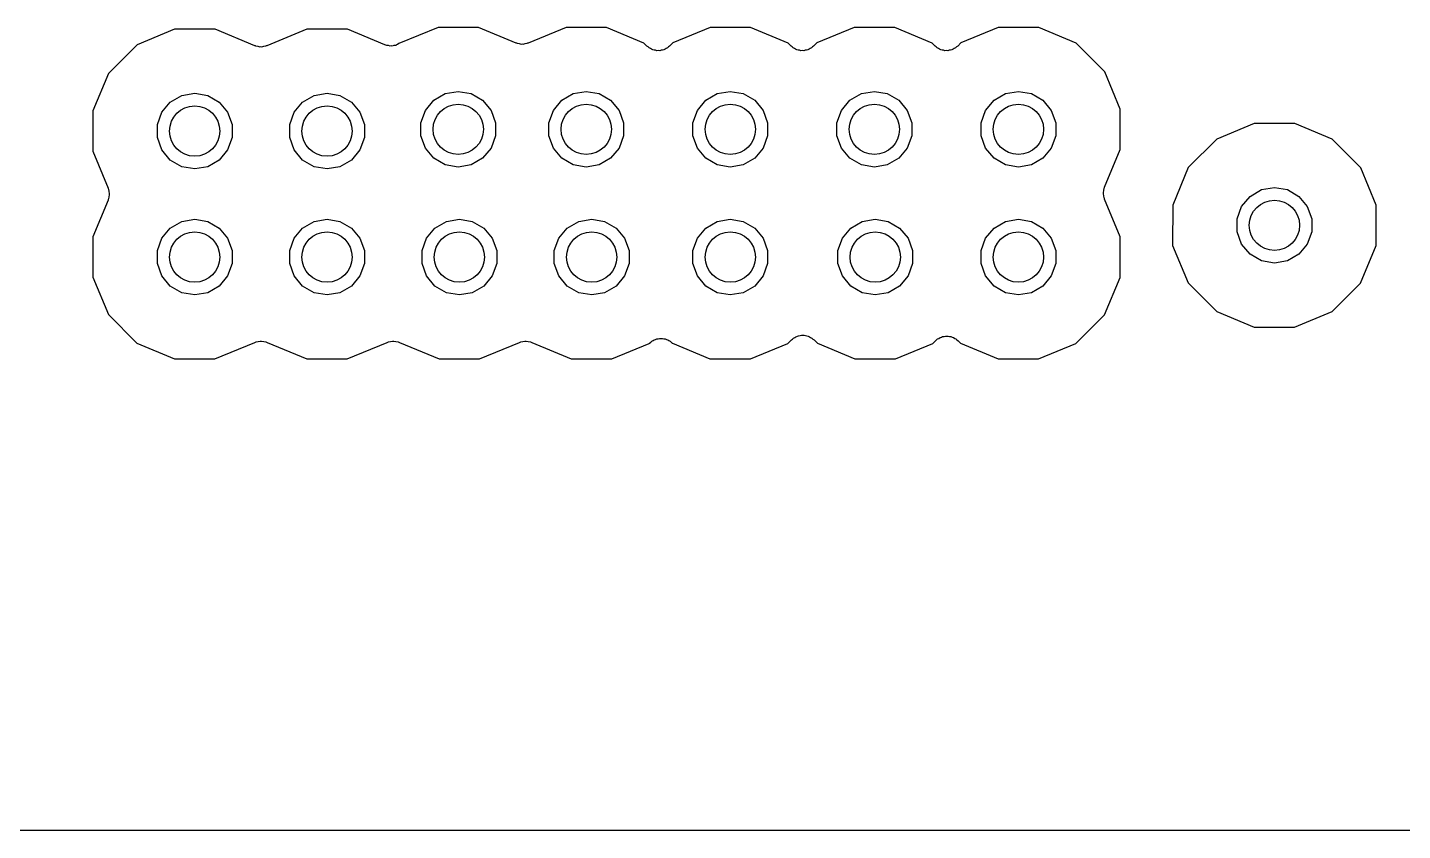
# Model space of a CAD drawing. Extents: x 10 to 287, y -200 to -10.
# Drawn here: x 89.67 to 100.58, y -141.2 to -134.83 of the extents above; entities that cross this region are included whole.
import ezdxf

# ---------------------------------------------------------------- set-up
doc = ezdxf.new("R2010")
doc.units = 0
doc.header["$MEASUREMENT"] = 0
doc.layers.add('BLACK', color=7, linetype='CONTINUOUS')

msp = doc.modelspace()

# ---------------------------------------------------------------- linework, layer by layer
at = {"layer": 'Black'}
for p, q in [((90.84, -134.842), (90.5431, -134.965)), ((91.1614, -134.842), (90.84, -134.842)), ((91.4759, -134.973), (91.1614, -134.842)), ((91.89, -134.842), (91.5731, -134.973)), ((92.2114, -134.842), (91.89, -134.842)), ((92.5082, -134.966), (92.2114, -134.842)), ((92.931, -134.828), (92.6209, -134.956)), ((93.2524, -134.828), (92.931, -134.828)), ((93.5499, -134.952), (93.2524, -134.828)), ((93.947, -134.828), (93.6471, -134.952)), ((94.2684, -134.828), (93.947, -134.828)), ((94.5651, -134.952), (94.2684, -134.828)), ((95.09, -134.828), (94.7931, -134.951)), ((95.4114, -134.828), (95.09, -134.828)), ((95.7081, -134.952), (95.4114, -134.828)), ((96.233, -134.828), (95.9361, -134.951)), ((96.5544, -134.828), (96.233, -134.828)), ((96.8511, -134.952), (96.5544, -134.828)), ((97.376, -134.828), (97.0791, -134.951)), ((97.6974, -134.828), (97.376, -134.828)), ((97.9941, -134.952), (97.6974, -134.828)), ((90.5431, -134.965), (90.3156, -135.192)), ((92.5164, -134.968), (92.5082, -134.966)), ((92.6024, -134.966), (92.595, -134.97)), ((92.6105, -134.964), (92.6024, -134.966)), ((92.6209, -134.956), (92.6105, -134.964)), ((93.5554, -134.953), (93.5499, -134.952)), ((93.5603, -134.956), (93.5554, -134.953)), ((93.5768, -134.958), (93.5603, -134.956)), ((93.593, -134.962), (93.5768, -134.958)), ((93.5985, -134.961), (93.593, -134.962)), ((93.6041, -134.962), (93.5985, -134.961)), ((93.6203, -134.958), (93.6041, -134.962)), ((93.6367, -134.956), (93.6203, -134.958)), ((93.6417, -134.953), (93.6367, -134.956)), ((93.6471, -134.952), (93.6417, -134.953)), ((94.5888, -134.975), (94.5651, -134.952)), ((94.7931, -134.951), (94.7684, -134.975)), ((95.7318, -134.975), (95.7081, -134.952)), ((95.9361, -134.951), (95.9114, -134.975)), ((96.8748, -134.975), (96.8511, -134.952)), ((97.0791, -134.951), (97.0544, -134.975)), ((98.191, -135.149), (97.9941, -134.952)), ((91.4813, -134.974), (91.4759, -134.973)), ((91.4863, -134.977), (91.4813, -134.974)), ((91.5027, -134.979), (91.4863, -134.977)), ((91.5189, -134.983), (91.5027, -134.979)), ((91.5245, -134.982), (91.5189, -134.983)), ((91.53, -134.983), (91.5245, -134.982)), ((91.5462, -134.979), (91.53, -134.983)), ((91.5627, -134.977), (91.5462, -134.979)), ((91.5676, -134.974), (91.5627, -134.977)), ((91.5731, -134.973), (91.5676, -134.974)), ((92.5239, -134.971), (92.5164, -134.968)), ((92.5378, -134.972), (92.5239, -134.971)), ((92.5513, -134.975), (92.5378, -134.972)), ((92.5596, -134.974), (92.5513, -134.975)), ((92.5679, -134.975), (92.5596, -134.974)), ((92.5813, -134.971), (92.5679, -134.975)), ((92.595, -134.97), (92.5813, -134.971)), ((94.5979, -134.982), (94.5888, -134.975)), ((94.6057, -134.99), (94.5979, -134.982)), ((94.6158, -134.994), (94.6057, -134.99)), ((94.6249, -135.001), (94.6158, -134.994)), ((94.6356, -135.004), (94.6249, -135.001)), ((94.6457, -135.008), (94.6356, -135.004)), ((94.6567, -135.009), (94.6457, -135.008)), ((94.6675, -135.012), (94.6567, -135.009)), ((94.6785, -135.011), (94.6675, -135.012)), ((94.6896, -135.012), (94.6785, -135.011)), ((94.7003, -135.009), (94.6896, -135.012)), ((94.7114, -135.008), (94.7003, -135.009)), ((94.7215, -135.004), (94.7114, -135.008)), ((94.7322, -135.001), (94.7215, -135.004)), ((94.7413, -134.994), (94.7322, -135.001)), ((94.7514, -134.99), (94.7413, -134.994)), ((94.7593, -134.982), (94.7514, -134.99)), ((94.7684, -134.975), (94.7593, -134.982)), ((95.7409, -134.982), (95.7318, -134.975)), ((95.7487, -134.99), (95.7409, -134.982)), ((95.7588, -134.994), (95.7487, -134.99)), ((95.7679, -135.001), (95.7588, -134.994)), ((95.7786, -135.004), (95.7679, -135.001)), ((95.7887, -135.008), (95.7786, -135.004)), ((95.7997, -135.009), (95.7887, -135.008)), ((95.8105, -135.012), (95.7997, -135.009)), ((95.8215, -135.011), (95.8105, -135.012)), ((95.8326, -135.012), (95.8215, -135.011)), ((95.8433, -135.009), (95.8326, -135.012)), ((95.8544, -135.008), (95.8433, -135.009)), ((95.8645, -135.004), (95.8544, -135.008)), ((95.8752, -135.001), (95.8645, -135.004)), ((95.8843, -134.994), (95.8752, -135.001)), ((95.8944, -134.99), (95.8843, -134.994)), ((95.9023, -134.982), (95.8944, -134.99)), ((95.9114, -134.975), (95.9023, -134.982)), ((96.8839, -134.982), (96.8748, -134.975)), ((96.8917, -134.99), (96.8839, -134.982)), ((96.9018, -134.994), (96.8917, -134.99)), ((96.9109, -135.001), (96.9018, -134.994)), ((96.9216, -135.004), (96.9109, -135.001)), ((96.9317, -135.008), (96.9216, -135.004)), ((96.9427, -135.009), (96.9317, -135.008)), ((96.9535, -135.012), (96.9427, -135.009)), ((96.9645, -135.011), (96.9535, -135.012)), ((96.9756, -135.012), (96.9645, -135.011)), ((96.9863, -135.009), (96.9756, -135.012)), ((96.9974, -135.008), (96.9863, -135.009)), ((97.0075, -135.004), (96.9974, -135.008)), ((97.0182, -135.001), (97.0075, -135.004)), ((97.0273, -134.994), (97.0182, -135.001)), ((97.0374, -134.99), (97.0273, -134.994)), ((97.0453, -134.982), (97.0374, -134.99)), ((97.0544, -134.975), (97.0453, -134.982)), ((98.2211, -135.179), (98.191, -135.149)), ((98.3439, -135.476), (98.2211, -135.179)), ((90.3156, -135.192), (90.1924, -135.489)), ((90.8066, -135.42), (90.8971, -135.367)), ((90.8971, -135.367), (91, -135.349)), ((91, -135.349), (91.1029, -135.367)), ((91.1029, -135.367), (91.1934, -135.42)), ((91.8566, -135.42), (91.9471, -135.367)), ((91.9471, -135.367), (92.05, -135.349)), ((92.05, -135.349), (92.1529, -135.367)), ((92.1529, -135.367), (92.2434, -135.42)), ((92.8976, -135.406), (92.9881, -135.353)), ((92.9881, -135.353), (93.091, -135.335)), ((93.091, -135.335), (93.1939, -135.353)), ((93.1939, -135.353), (93.2844, -135.406)), ((93.9136, -135.406), (94.0041, -135.353)), ((94.0041, -135.353), (94.107, -135.335)), ((94.107, -135.335), (94.2099, -135.353)), ((94.2099, -135.353), (94.3004, -135.406)), ((95.0566, -135.406), (95.1471, -135.353)), ((95.1471, -135.353), (95.25, -135.335)), ((95.25, -135.335), (95.3529, -135.353)), ((95.3529, -135.353), (95.4434, -135.406)), ((96.1996, -135.406), (96.2901, -135.353)), ((96.2901, -135.353), (96.393, -135.335)), ((96.393, -135.335), (96.4959, -135.353)), ((96.4959, -135.353), (96.5864, -135.406)), ((97.3426, -135.406), (97.4331, -135.353)), ((97.4331, -135.353), (97.536, -135.335)), ((97.536, -135.335), (97.6389, -135.353)), ((97.6389, -135.353), (97.7294, -135.406)), ((90.1924, -135.489), (90.1921, -135.81)), ((90.7037, -135.598), (90.7394, -135.5)), ((90.7394, -135.5), (90.8066, -135.42)), ((91.1934, -135.42), (91.2606, -135.5)), ((91.2606, -135.5), (91.2963, -135.598)), ((91.7537, -135.598), (91.7894, -135.5)), ((91.7894, -135.5), (91.8566, -135.42)), ((92.2434, -135.42), (92.3106, -135.5)), ((92.3106, -135.5), (92.3463, -135.598)), ((92.7947, -135.584), (92.8304, -135.486)), ((92.8304, -135.486), (92.8976, -135.406)), ((93.2844, -135.406), (93.3516, -135.486)), ((93.3516, -135.486), (93.3873, -135.584)), ((93.8107, -135.584), (93.8464, -135.486)), ((93.8464, -135.486), (93.9136, -135.406)), ((94.3004, -135.406), (94.3676, -135.486)), ((94.3676, -135.486), (94.4033, -135.584)), ((94.9537, -135.584), (94.9894, -135.486)), ((94.9894, -135.486), (95.0566, -135.406)), ((95.4434, -135.406), (95.5106, -135.486)), ((95.5106, -135.486), (95.5463, -135.584)), ((96.0967, -135.584), (96.1324, -135.486)), ((96.1324, -135.486), (96.1996, -135.406)), ((96.5864, -135.406), (96.6536, -135.486)), ((96.6536, -135.486), (96.6893, -135.584)), ((97.2397, -135.584), (97.2754, -135.486)), ((97.2754, -135.486), (97.3426, -135.406)), ((97.7294, -135.406), (97.7966, -135.486)), ((97.7966, -135.486), (97.8323, -135.584)), ((98.3436, -135.797), (98.3439, -135.476)), ((90.7037, -135.702), (90.7037, -135.598)), ((91.2963, -135.598), (91.2963, -135.702)), ((91.7537, -135.702), (91.7537, -135.598)), ((92.3463, -135.598), (92.3463, -135.702)), ((92.7947, -135.688), (92.7947, -135.584)), ((93.3873, -135.584), (93.3873, -135.688)), ((93.8107, -135.688), (93.8107, -135.584)), ((94.4033, -135.584), (94.4033, -135.688)), ((94.9537, -135.688), (94.9537, -135.584)), ((95.5463, -135.584), (95.5463, -135.688)), ((96.0967, -135.688), (96.0967, -135.584)), ((96.6893, -135.584), (96.6893, -135.688)), ((97.2397, -135.688), (97.2397, -135.584)), ((97.8323, -135.584), (97.8323, -135.688)), ((99.408, -135.59), (99.1111, -135.713)), ((99.7294, -135.59), (99.408, -135.59)), ((100.026, -135.714), (99.7294, -135.59)), ((90.7394, -135.8), (90.7037, -135.702)), ((91.2963, -135.702), (91.2606, -135.8)), ((91.7894, -135.8), (91.7537, -135.702)), ((92.3463, -135.702), (92.3106, -135.8)), ((92.8304, -135.786), (92.7947, -135.688)), ((93.3873, -135.688), (93.3516, -135.786)), ((93.8464, -135.786), (93.8107, -135.688)), ((94.4033, -135.688), (94.3676, -135.786)), ((94.9894, -135.786), (94.9537, -135.688)), ((95.5463, -135.688), (95.5106, -135.786)), ((96.1324, -135.786), (96.0967, -135.688)), ((96.6893, -135.688), (96.6536, -135.786)), ((97.2754, -135.786), (97.2397, -135.688)), ((97.8323, -135.688), (97.7966, -135.786)), ((99.1111, -135.713), (98.8836, -135.94)), ((100.253, -135.941), (100.026, -135.714)), ((90.1921, -135.81), (90.3127, -136.102)), ((90.8066, -135.88), (90.7394, -135.8)), ((91.2606, -135.8), (91.1934, -135.88)), ((91.8566, -135.88), (91.7894, -135.8)), ((92.3106, -135.8), (92.2434, -135.88)), ((92.8976, -135.866), (92.8304, -135.786)), ((93.3516, -135.786), (93.2844, -135.866)), ((93.9136, -135.866), (93.8464, -135.786)), ((94.3676, -135.786), (94.3004, -135.866)), ((95.0566, -135.866), (94.9894, -135.786)), ((95.5106, -135.786), (95.4434, -135.866)), ((96.1996, -135.866), (96.1324, -135.786)), ((96.6536, -135.786), (96.5864, -135.866)), ((97.3426, -135.866), (97.2754, -135.786)), ((97.7966, -135.786), (97.7294, -135.866)), ((98.2204, -136.094), (98.3436, -135.797)), ((90.8971, -135.933), (90.8066, -135.88)), ((91, -135.951), (90.8971, -135.933)), ((91.1029, -135.933), (91, -135.951)), ((91.1934, -135.88), (91.1029, -135.933)), ((91.9471, -135.933), (91.8566, -135.88)), ((92.05, -135.951), (91.9471, -135.933)), ((92.1529, -135.933), (92.05, -135.951)), ((92.2434, -135.88), (92.1529, -135.933)), ((92.9881, -135.919), (92.8976, -135.866)), ((93.091, -135.937), (92.9881, -135.919)), ((93.1939, -135.919), (93.091, -135.937)), ((93.2844, -135.866), (93.1939, -135.919)), ((94.0041, -135.919), (93.9136, -135.866)), ((94.107, -135.937), (94.0041, -135.919)), ((94.2099, -135.919), (94.107, -135.937)), ((94.3004, -135.866), (94.2099, -135.919)), ((95.1471, -135.919), (95.0566, -135.866)), ((95.25, -135.937), (95.1471, -135.919)), ((95.3529, -135.919), (95.25, -135.937)), ((95.4434, -135.866), (95.3529, -135.919)), ((96.2901, -135.919), (96.1996, -135.866)), ((96.393, -135.937), (96.2901, -135.919)), ((96.4959, -135.919), (96.393, -135.937)), ((96.5864, -135.866), (96.4959, -135.919)), ((97.4331, -135.919), (97.3426, -135.866)), ((97.536, -135.937), (97.4331, -135.919)), ((97.6389, -135.919), (97.536, -135.937)), ((97.7294, -135.866), (97.6389, -135.919)), ((98.8836, -135.94), (98.7604, -136.237)), ((100.376, -136.238), (100.253, -135.941)), ((90.3127, -136.102), (90.314, -136.107)), ((90.314, -136.107), (90.3165, -136.112)), ((90.3165, -136.112), (90.3187, -136.129)), ((90.3222, -136.156), (90.3186, -136.172)), ((90.3187, -136.129), (90.3223, -136.145)), ((90.3223, -136.145), (90.3215, -136.15)), ((90.3215, -136.15), (90.3222, -136.156)), ((98.2108, -136.148), (98.2116, -136.143)), ((98.2144, -136.164), (98.2108, -136.148)), ((98.2109, -136.137), (98.2145, -136.121)), ((98.2116, -136.143), (98.2109, -136.137)), ((98.2166, -136.181), (98.2144, -136.164)), ((98.2145, -136.121), (98.2166, -136.104)), ((98.2166, -136.104), (98.2192, -136.099)), ((98.2192, -136.099), (98.2204, -136.094)), ((99.3746, -136.168), (99.4651, -136.115)), ((99.4651, -136.115), (99.568, -136.097)), ((99.568, -136.097), (99.6709, -136.115)), ((99.6709, -136.115), (99.7614, -136.168)), ((90.3127, -136.199), (90.1924, -136.489)), ((90.3139, -136.194), (90.3127, -136.199)), ((90.3165, -136.189), (90.3139, -136.194)), ((90.3186, -136.172), (90.3165, -136.189)), ((98.2191, -136.186), (98.2166, -136.181)), ((98.2204, -136.191), (98.2191, -136.186)), ((98.3439, -136.49), (98.2204, -136.191)), ((98.7604, -136.237), (98.7601, -136.558)), ((99.2717, -136.346), (99.3074, -136.248)), ((99.3074, -136.248), (99.3746, -136.168)), ((99.7614, -136.168), (99.8286, -136.248)), ((99.8286, -136.248), (99.8643, -136.346)), ((100.376, -136.329), (100.376, -136.238)), ((90.8066, -136.42), (90.8971, -136.367)), ((90.8971, -136.367), (91, -136.349)), ((91, -136.349), (91.1029, -136.367)), ((91.1029, -136.367), (91.1934, -136.42)), ((91.8566, -136.42), (91.9471, -136.367)), ((91.9471, -136.367), (92.05, -136.349)), ((92.05, -136.349), (92.1529, -136.367)), ((92.1529, -136.367), (92.2434, -136.42)), ((92.9066, -136.42), (92.9971, -136.367)), ((92.9971, -136.367), (93.1, -136.349)), ((93.1, -136.349), (93.2029, -136.367)), ((93.2029, -136.367), (93.2934, -136.42)), ((93.9566, -136.42), (94.0471, -136.367)), ((94.0471, -136.367), (94.15, -136.349)), ((94.15, -136.349), (94.2529, -136.367)), ((94.2529, -136.367), (94.3434, -136.42)), ((95.0566, -136.42), (95.1471, -136.367)), ((95.1471, -136.367), (95.25, -136.349)), ((95.25, -136.349), (95.3529, -136.367)), ((95.3529, -136.367), (95.4434, -136.42)), ((96.2066, -136.42), (96.2971, -136.367)), ((96.2971, -136.367), (96.4, -136.349)), ((96.4, -136.349), (96.5029, -136.367)), ((96.5029, -136.367), (96.5934, -136.42)), ((97.3426, -136.42), (97.4331, -136.367)), ((97.4331, -136.367), (97.536, -136.349)), ((97.536, -136.349), (97.6389, -136.367)), ((97.6389, -136.367), (97.7294, -136.42)), ((99.2717, -136.45), (99.2717, -136.346)), ((99.8643, -136.346), (99.8643, -136.45)), ((100.376, -136.559), (100.376, -136.329)), ((90.1924, -136.489), (90.1921, -136.81)), ((90.7394, -136.5), (90.8066, -136.42)), ((91.1934, -136.42), (91.2606, -136.5)), ((91.7894, -136.5), (91.8566, -136.42)), ((92.2434, -136.42), (92.3106, -136.5)), ((92.8394, -136.5), (92.9066, -136.42)), ((93.2934, -136.42), (93.3606, -136.5)), ((93.8894, -136.5), (93.9566, -136.42)), ((94.3434, -136.42), (94.4106, -136.5)), ((94.9894, -136.5), (95.0566, -136.42)), ((95.4434, -136.42), (95.5106, -136.5)), ((96.1394, -136.5), (96.2066, -136.42)), ((96.5934, -136.42), (96.6606, -136.5)), ((97.2754, -136.5), (97.3426, -136.42)), ((97.7294, -136.42), (97.7966, -136.5)), ((98.3438, -136.583), (98.3439, -136.49)), ((99.3074, -136.548), (99.2717, -136.45)), ((99.8643, -136.45), (99.8286, -136.548)), ((90.7037, -136.598), (90.7394, -136.5)), ((90.7037, -136.702), (90.7037, -136.598)), ((91.2606, -136.5), (91.2963, -136.598)), ((91.2963, -136.598), (91.2963, -136.702)), ((91.7537, -136.598), (91.7894, -136.5)), ((91.7537, -136.702), (91.7537, -136.598)), ((92.3106, -136.5), (92.3463, -136.598)), ((92.3463, -136.598), (92.3463, -136.702)), ((92.8037, -136.598), (92.8394, -136.5)), ((92.8037, -136.702), (92.8037, -136.598)), ((93.3606, -136.5), (93.3963, -136.598)), ((93.3963, -136.598), (93.3963, -136.702)), ((93.8537, -136.598), (93.8894, -136.5)), ((93.8537, -136.702), (93.8537, -136.598)), ((94.4106, -136.5), (94.4463, -136.598)), ((94.4463, -136.598), (94.4463, -136.702)), ((94.9537, -136.598), (94.9894, -136.5)), ((94.9537, -136.702), (94.9537, -136.598)), ((95.5106, -136.5), (95.5463, -136.598)), ((95.5463, -136.598), (95.5463, -136.702)), ((96.1037, -136.598), (96.1394, -136.5)), ((96.1037, -136.702), (96.1037, -136.598)), ((96.6606, -136.5), (96.6963, -136.598)), ((96.6963, -136.598), (96.6963, -136.702)), ((97.2397, -136.598), (97.2754, -136.5)), ((97.2397, -136.702), (97.2397, -136.598)), ((97.7966, -136.5), (97.8323, -136.598)), ((97.8323, -136.598), (97.8323, -136.702)), ((98.3436, -136.811), (98.3438, -136.583)), ((98.3438, -136.583), (98.3438, -136.583)), ((98.7601, -136.558), (98.8828, -136.855)), ((99.3746, -136.628), (99.3074, -136.548)), ((99.8286, -136.548), (99.7614, -136.628)), ((100.252, -136.856), (100.376, -136.559)), ((90.7394, -136.8), (90.7037, -136.702)), ((91.2963, -136.702), (91.2606, -136.8)), ((91.7894, -136.8), (91.7537, -136.702)), ((92.3463, -136.702), (92.3106, -136.8)), ((92.8394, -136.8), (92.8037, -136.702)), ((93.3963, -136.702), (93.3606, -136.8)), ((93.8894, -136.8), (93.8537, -136.702)), ((94.4463, -136.702), (94.4106, -136.8)), ((94.9894, -136.8), (94.9537, -136.702)), ((95.5463, -136.702), (95.5106, -136.8)), ((96.1394, -136.8), (96.1037, -136.702)), ((96.6963, -136.702), (96.6606, -136.8)), ((97.2754, -136.8), (97.2397, -136.702)), ((97.8323, -136.702), (97.7966, -136.8)), ((99.4651, -136.681), (99.3746, -136.628)), ((99.568, -136.699), (99.4651, -136.681)), ((99.6709, -136.681), (99.568, -136.699)), ((99.7614, -136.628), (99.6709, -136.681)), ((90.1921, -136.81), (90.3148, -137.107)), ((90.8066, -136.88), (90.7394, -136.8)), ((91.2606, -136.8), (91.1934, -136.88)), ((91.8566, -136.88), (91.7894, -136.8)), ((92.3106, -136.8), (92.2434, -136.88)), ((92.9066, -136.88), (92.8394, -136.8)), ((93.3606, -136.8), (93.2934, -136.88)), ((93.9566, -136.88), (93.8894, -136.8)), ((94.4106, -136.8), (94.3434, -136.88)), ((95.0566, -136.88), (94.9894, -136.8)), ((95.5106, -136.8), (95.4434, -136.88)), ((96.2066, -136.88), (96.1394, -136.8)), ((96.6606, -136.8), (96.5934, -136.88)), ((97.3426, -136.88), (97.2754, -136.8)), ((97.7966, -136.8), (97.7294, -136.88)), ((98.2204, -137.108), (98.3436, -136.811)), ((90.8971, -136.933), (90.8066, -136.88)), ((91.1934, -136.88), (91.1029, -136.933)), ((91.9471, -136.933), (91.8566, -136.88)), ((92.2434, -136.88), (92.1529, -136.933)), ((92.9971, -136.933), (92.9066, -136.88)), ((93.2934, -136.88), (93.2029, -136.933)), ((94.0471, -136.933), (93.9566, -136.88)), ((94.3434, -136.88), (94.2529, -136.933)), ((95.1471, -136.933), (95.0566, -136.88)), ((95.4434, -136.88), (95.3529, -136.933)), ((96.2971, -136.933), (96.2066, -136.88)), ((96.5934, -136.88), (96.5029, -136.933)), ((97.4331, -136.933), (97.3426, -136.88)), ((97.7294, -136.88), (97.6389, -136.933)), ((98.8828, -136.855), (99.1099, -137.082)), ((100.025, -137.083), (100.252, -136.856)), ((91, -136.951), (90.8971, -136.933)), ((91.1029, -136.933), (91, -136.951)), ((92.05, -136.951), (91.9471, -136.933)), ((92.1529, -136.933), (92.05, -136.951)), ((93.1, -136.951), (92.9971, -136.933)), ((93.2029, -136.933), (93.1, -136.951)), ((94.15, -136.951), (94.0471, -136.933)), ((94.2529, -136.933), (94.15, -136.951)), ((95.25, -136.951), (95.1471, -136.933)), ((95.3529, -136.933), (95.25, -136.951)), ((96.4, -136.951), (96.2971, -136.933)), ((96.5029, -136.933), (96.4, -136.951)), ((97.536, -136.951), (97.4331, -136.933)), ((97.6389, -136.933), (97.536, -136.951)), ((90.3148, -137.107), (90.5419, -137.334)), ((97.9929, -137.335), (98.2204, -137.108)), ((99.1099, -137.082), (99.4066, -137.206)), ((99.728, -137.206), (100.025, -137.083)), ((99.4066, -137.206), (99.728, -137.206)), ((90.5419, -137.334), (90.8386, -137.458)), ((91.16, -137.458), (91.4769, -137.327)), ((91.4769, -137.327), (91.4824, -137.326)), ((91.4824, -137.326), (91.4873, -137.323)), ((91.4873, -137.323), (91.5038, -137.321)), ((91.5038, -137.321), (91.52, -137.317)), ((91.52, -137.317), (91.5255, -137.318)), ((91.5255, -137.318), (91.5311, -137.317)), ((91.5311, -137.317), (91.5473, -137.321)), ((91.5473, -137.321), (91.5637, -137.323)), ((91.5637, -137.323), (91.5687, -137.326)), ((91.5687, -137.326), (91.5741, -137.327)), ((91.5741, -137.327), (91.8886, -137.458)), ((92.21, -137.458), (92.5269, -137.327)), ((92.5269, -137.327), (92.5324, -137.326)), ((92.5324, -137.326), (92.5373, -137.323)), ((92.5373, -137.323), (92.5538, -137.321)), ((92.5538, -137.321), (92.57, -137.317)), ((92.57, -137.317), (92.5755, -137.318)), ((92.5755, -137.318), (92.5811, -137.317)), ((92.5811, -137.317), (92.5973, -137.321)), ((92.5973, -137.321), (92.6137, -137.323)), ((92.6137, -137.323), (92.6187, -137.326)), ((92.6187, -137.326), (92.6241, -137.327)), ((92.6241, -137.327), (92.9386, -137.458)), ((93.26, -137.458), (93.5769, -137.327)), ((93.5769, -137.327), (93.5824, -137.326)), ((93.5824, -137.326), (93.5873, -137.323)), ((93.5873, -137.323), (93.6038, -137.321)), ((93.6038, -137.321), (93.62, -137.317)), ((93.62, -137.317), (93.6255, -137.318)), ((93.6255, -137.318), (93.6311, -137.317)), ((93.6311, -137.317), (93.6473, -137.321)), ((93.6473, -137.321), (93.6637, -137.323)), ((93.6637, -137.323), (93.6687, -137.326)), ((93.6687, -137.326), (93.6741, -137.327)), ((93.6741, -137.327), (93.9886, -137.458)), ((94.31, -137.458), (94.6069, -137.335)), ((94.6069, -137.335), (94.6101, -137.332)), ((94.6101, -137.332), (94.6192, -137.326)), ((94.6192, -137.326), (94.6271, -137.318)), ((94.6271, -137.318), (94.6371, -137.313)), ((94.6371, -137.313), (94.6462, -137.307)), ((94.6462, -137.307), (94.657, -137.304)), ((94.657, -137.304), (94.667, -137.299)), ((94.667, -137.299), (94.6781, -137.298)), ((94.6781, -137.298), (94.6888, -137.295)), ((94.6888, -137.295), (94.6999, -137.296)), ((94.6999, -137.296), (94.711, -137.295)), ((94.711, -137.295), (94.7217, -137.298)), ((94.7217, -137.298), (94.7328, -137.299)), ((94.7328, -137.299), (94.7428, -137.304)), ((94.7428, -137.304), (94.7536, -137.307)), ((94.7536, -137.307), (94.7627, -137.313)), ((94.7627, -137.313), (94.7727, -137.318)), ((94.7727, -137.318), (94.7806, -137.326)), ((94.7806, -137.326), (94.7897, -137.332)), ((94.7897, -137.332), (94.7919, -137.334)), ((94.7919, -137.334), (95.0886, -137.458)), ((95.41, -137.458), (95.7069, -137.335)), ((95.7069, -137.335), (95.7351, -137.307)), ((95.7351, -137.307), (95.7442, -137.301)), ((95.7442, -137.301), (95.7521, -137.293)), ((95.7521, -137.293), (95.7622, -137.288)), ((95.7622, -137.288), (95.7713, -137.282)), ((95.7713, -137.282), (95.782, -137.279)), ((95.782, -137.279), (95.7921, -137.274)), ((95.7921, -137.274), (95.8032, -137.273)), ((95.8032, -137.273), (95.8139, -137.27)), ((95.8139, -137.27), (95.825, -137.271)), ((95.825, -137.271), (95.836, -137.27)), ((95.836, -137.27), (95.8468, -137.273)), ((95.8468, -137.273), (95.8578, -137.274)), ((95.8578, -137.274), (95.8679, -137.279)), ((95.8679, -137.279), (95.8786, -137.282)), ((95.8786, -137.282), (95.8877, -137.288)), ((95.8877, -137.288), (95.8978, -137.293)), ((95.8978, -137.293), (95.9056, -137.301)), ((95.9056, -137.301), (95.9147, -137.307)), ((95.9147, -137.307), (95.9419, -137.334)), ((95.9419, -137.334), (96.2386, -137.458)), ((96.56, -137.458), (96.8569, -137.335)), ((96.8569, -137.335), (96.8781, -137.314)), ((96.8781, -137.314), (96.8872, -137.308)), ((96.8872, -137.308), (96.8951, -137.3)), ((96.8951, -137.3), (96.9052, -137.295)), ((96.9052, -137.295), (96.9143, -137.289)), ((96.9143, -137.289), (96.925, -137.286)), ((96.925, -137.286), (96.9351, -137.281)), ((96.9351, -137.281), (96.9461, -137.28)), ((96.9461, -137.28), (96.9569, -137.277)), ((96.9569, -137.277), (96.9679, -137.278)), ((96.9679, -137.278), (96.979, -137.277)), ((96.979, -137.277), (96.9897, -137.28)), ((96.9897, -137.28), (97.0008, -137.281)), ((97.0008, -137.281), (97.0109, -137.286)), ((97.0109, -137.286), (97.0216, -137.289)), ((97.0216, -137.289), (97.0307, -137.295)), ((97.0307, -137.295), (97.0408, -137.3)), ((97.0408, -137.3), (97.0486, -137.308)), ((97.0486, -137.308), (97.0577, -137.314)), ((97.0577, -137.314), (97.0779, -137.334)), ((97.0779, -137.334), (97.3746, -137.458)), ((97.696, -137.458), (97.9929, -137.335)), ((90.8386, -137.458), (91.16, -137.458)), ((91.8886, -137.458), (92.21, -137.458)), ((92.9386, -137.458), (93.26, -137.458)), ((93.9886, -137.458), (94.31, -137.458)), ((95.0886, -137.458), (95.41, -137.458)), ((96.2386, -137.458), (96.56, -137.458)), ((97.3746, -137.458), (97.696, -137.458)), ((131.564, -141.201), (81.0255, -141.201))]:
    msp.add_line(p, q, dxfattribs=at)
for centre in [(91, -135.65), (92.05, -135.65), (93.091, -135.636), (94.107, -135.636), (95.25, -135.636), (96.393, -135.636), (97.536, -135.636), (99.568, -136.398), (91, -136.65), (92.05, -136.65), (93.1, -136.65), (94.15, -136.65), (95.25, -136.65), (96.4, -136.65), (97.536, -136.65)]:
    msp.add_circle(centre, 0.1994, dxfattribs=at)

doc.saveas('drawing.dxf')
